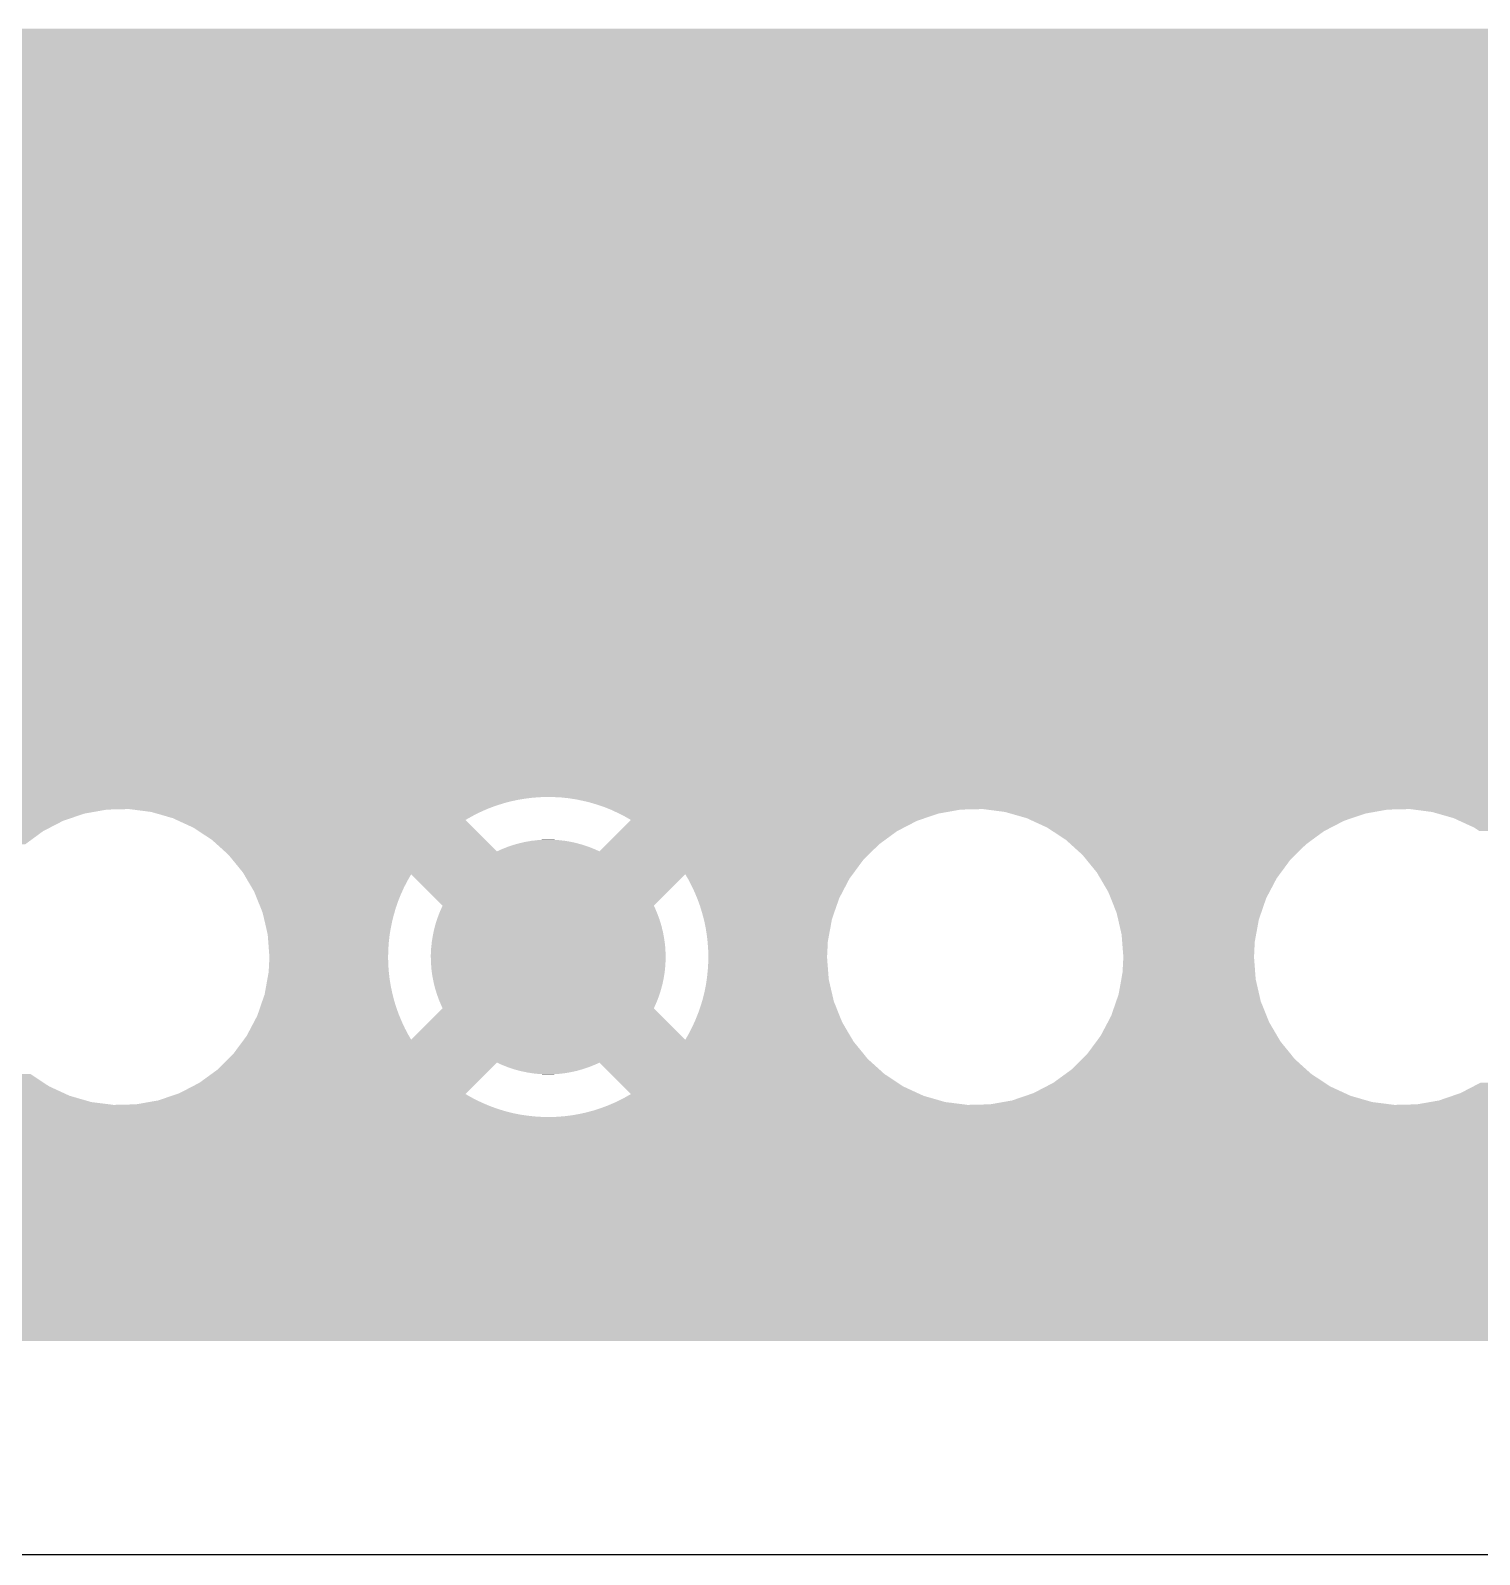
# Model space of a CAD drawing. Extents: x 295 to 953, y 10 to 290.
# Drawn here: x 763.81 to 782.77, y 69 to 88.95 of the extents above; entities that cross this region are included whole.
import ezdxf

# ---------------------------------------------------------------- set-up
doc = ezdxf.new("R2010")
doc.units = 0
doc.header["$LTSCALE"] = 5
doc.header["$MEASUREMENT"] = 0
doc.layers.add('GND1', color=7, linetype='CONTINUOUS')

msp = doc.modelspace()

# ---------------------------------------------------------------- linework, layer by layer
at = {"layer": 'GND1'}
msp.add_line((529.077, 69), (845.877, 69), dxfattribs=at)
for points in [[(748, 88.778), (748.008, 88.843), (795.768, 88.778), (795.796, 88.843)], [(748.008, 88.843), (748.009, 88.854), (795.796, 88.843), (795.802, 88.854)], [(748.009, 88.854), (748.013, 88.912), (795.802, 88.854), (795.831, 88.912)], [(748.013, 88.912), (748.014, 88.931), (795.831, 88.912), (795.842, 88.931)], [(748.014, 88.931), (748.015, 88.977), (795.842, 88.931), (795.869, 88.977)], [(747.945, 88.555), (747.968, 88.628), (795.699, 88.555), (795.716, 88.628)], [(747.968, 88.628), (747.986, 88.701), (795.716, 88.628), (795.739, 88.701)], [(747.986, 88.703), (747.999, 88.773), (795.739, 88.703), (795.766, 88.773)], [(747.986, 88.701), (747.986, 88.703), (795.739, 88.701), (795.739, 88.703)], [(747.999, 88.773), (748, 88.778), (795.766, 88.773), (795.768, 88.778)], [(747.853, 88.344), (747.882, 88.401), (795.671, 88.344), (795.675, 88.401)], [(747.882, 88.401), (747.888, 88.412), (795.675, 88.401), (795.676, 88.412)], [(747.888, 88.412), (747.916, 88.478), (795.676, 88.412), (795.684, 88.478)], [(747.916, 88.478), (747.919, 88.483), (795.684, 88.478), (795.685, 88.483)], [(747.919, 88.483), (747.945, 88.553), (795.685, 88.483), (795.698, 88.553)], [(747.945, 88.553), (747.945, 88.555), (795.698, 88.553), (795.699, 88.555)], [(525.272, 88.171), (525.272, 88.214), (795.674, 88.171), (795.671, 88.214)], [(747.771, 88.214), (747.794, 88.248), (795.671, 88.214), (795.67, 88.248)], [(747.794, 88.248), (747.814, 88.278), (795.67, 88.248), (795.67, 88.278)], [(747.814, 88.278), (747.842, 88.325), (795.67, 88.278), (795.67, 88.325)], [(747.842, 88.325), (747.853, 88.344), (795.67, 88.325), (795.671, 88.344)], [(525.272, 88.139), (525.272, 88.171), (795.677, 88.139), (795.674, 88.171)], [(747.266, 88.095), (747.222, 88.139), (795.682, 88.095), (795.677, 88.139)], [(747.342, 88.019), (747.266, 88.095), (795.695, 88.019), (795.682, 88.095)], [(747.416, 87.945), (747.342, 88.019), (795.712, 87.945), (795.695, 88.019)], [(747.247, 87.779), (747.287, 87.799), (795.768, 87.779), (795.76, 87.799)], [(747.287, 87.799), (747.316, 87.813), (795.76, 87.799), (795.755, 87.813)], [(747.316, 87.813), (747.382, 87.851), (795.755, 87.813), (795.741, 87.851)], [(747.382, 87.851), (747.413, 87.871), (795.741, 87.851), (795.734, 87.871)], [(747.413, 87.871), (747.447, 87.893), (795.734, 87.871), (795.727, 87.893)], [(747.459, 87.902), (747.416, 87.945), (795.725, 87.902), (795.712, 87.945)], [(747.447, 87.893), (747.459, 87.902), (795.727, 87.893), (795.725, 87.902)], [(525.272, 87.592), (525.272, 87.659), (795.862, 87.592), (795.824, 87.659)], [(746.734, 87.659), (746.803, 87.663), (795.824, 87.659), (795.822, 87.663)], [(746.803, 87.663), (746.88, 87.671), (795.822, 87.663), (795.818, 87.671)], [(746.88, 87.671), (746.955, 87.684), (795.818, 87.671), (795.811, 87.684)], [(746.955, 87.684), (747.03, 87.701), (795.811, 87.684), (795.803, 87.701)], [(747.03, 87.701), (747.104, 87.723), (795.803, 87.701), (795.792, 87.723)], [(747.104, 87.723), (747.118, 87.728), (795.792, 87.723), (795.79, 87.728)], [(747.118, 87.728), (747.176, 87.749), (795.79, 87.728), (795.781, 87.749)], [(747.176, 87.749), (747.247, 87.779), (795.781, 87.749), (795.768, 87.779)], [(525.272, 87.528), (525.272, 87.592), (795.904, 87.528), (795.862, 87.592)], [(525.272, 87.515), (525.272, 87.528), (795.913, 87.515), (795.904, 87.528)], [(525.272, 87.441), (525.272, 87.515), (849.683, 87.441), (849.683, 87.515)], [(525.272, 87.203), (525.272, 87.441), (796.225, 87.203), (796.462, 87.441)], [(525.272, 87.161), (525.272, 87.203), (796.289, 87.161), (796.225, 87.203)], [(525.272, 87.122), (525.272, 87.161), (796.355, 87.122), (796.289, 87.161)], [(525.272, 87.087), (525.272, 87.122), (796.423, 87.087), (796.355, 87.122)], [(525.272, 87.056), (525.272, 87.087), (796.494, 87.056), (796.423, 87.087)], [(525.272, 87.029), (525.272, 87.056), (796.566, 87.029), (796.494, 87.056)], [(525.272, 87.007), (525.272, 87.029), (796.639, 87.007), (796.566, 87.029)], [(525.272, 86.989), (525.272, 87.007), (796.714, 86.989), (796.639, 87.007)], [(525.272, 86.975), (525.272, 86.989), (796.789, 86.975), (796.714, 86.989)], [(525.272, 86.966), (525.272, 86.975), (796.865, 86.966), (796.789, 86.975)], [(525.272, 86.961), (525.272, 86.966), (796.942, 86.961), (796.865, 86.966)], [(525.272, 86.96), (525.272, 86.961), (797.019, 86.96), (796.942, 86.961)], [(525.272, 86.088), (525.272, 86.96), (849.683, 86.088), (849.683, 86.96)], [(687.752, 86.081), (687.651, 86.088), (841.129, 86.081), (841.651, 86.088)], [(688.171, 86.051), (687.752, 86.081), (840.826, 86.051), (841.129, 86.081)], [(688.308, 86.029), (688.171, 86.051), (840.61, 86.029), (840.826, 86.051)], [(688.687, 85.969), (688.308, 86.029), (840.288, 85.969), (840.61, 86.029)], [(688.704, 85.965), (688.687, 85.969), (840.266, 85.965), (840.288, 85.969)], [(753.867, 85.964), (753.79, 85.965), (840.263, 85.964), (840.266, 85.965)], [(753.944, 85.959), (753.867, 85.964), (840.237, 85.959), (840.263, 85.964)], [(754.02, 85.95), (753.944, 85.959), (840.187, 85.95), (840.237, 85.959)], [(754.095, 85.936), (754.02, 85.95), (840.113, 85.936), (840.187, 85.95)], [(754.108, 85.933), (754.095, 85.936), (840.097, 85.933), (840.113, 85.936)], [(754.17, 85.918), (754.108, 85.933), (840.042, 85.918), (840.097, 85.933)], [(754.243, 85.896), (754.17, 85.918), (839.962, 85.896), (840.042, 85.918)], [(754.315, 85.869), (754.243, 85.896), (839.865, 85.869), (839.962, 85.896)], [(754.386, 85.838), (754.315, 85.869), (839.754, 85.838), (839.865, 85.869)], [(754.454, 85.803), (754.386, 85.838), (839.629, 85.803), (839.754, 85.838)], [(754.47, 85.794), (754.454, 85.803), (839.594, 85.794), (839.629, 85.803)], [(754.346, 85.484), (754.474, 85.611), (838.836, 85.484), (839.105, 85.611)], [(754.52, 85.764), (754.47, 85.794), (839.516, 85.764), (839.594, 85.794)], [(754.474, 85.611), (754.584, 85.722), (839.105, 85.611), (839.401, 85.722)], [(754.584, 85.722), (754.52, 85.764), (839.401, 85.722), (839.516, 85.764)], [(690.165, 85.465), (690.121, 85.484), (838.795, 85.465), (838.836, 85.484)], [(690.266, 85.41), (690.165, 85.465), (838.679, 85.41), (838.795, 85.465)], [(754.911, 85.388), (754.896, 85.41), (838.633, 85.388), (838.679, 85.41)], [(754.922, 85.372), (754.911, 85.388), (838.605, 85.372), (838.633, 85.388)], [(754.963, 85.306), (754.922, 85.372), (838.493, 85.306), (838.605, 85.372)], [(754.999, 85.239), (754.963, 85.306), (838.377, 85.239), (838.493, 85.306)], [(755.031, 85.169), (754.999, 85.239), (838.258, 85.169), (838.377, 85.239)], [(755.049, 85.125), (755.031, 85.169), (838.182, 85.125), (838.258, 85.169)], [(755.06, 85.098), (755.049, 85.125), (838.143, 85.098), (838.182, 85.125)], [(755.084, 85.025), (755.06, 85.098), (838.04, 85.025), (838.143, 85.098)], [(755.104, 84.951), (755.084, 85.025), (837.934, 84.951), (838.04, 85.025)], [(755.119, 84.876), (755.104, 84.951), (837.828, 84.876), (837.934, 84.951)], [(755.127, 84.825), (755.119, 84.876), (837.756, 84.825), (837.828, 84.876)], [(755.131, 84.8), (755.127, 84.825), (837.726, 84.8), (837.756, 84.825)], [(755.137, 84.723), (755.131, 84.8), (837.635, 84.723), (837.726, 84.8)], [(755.14, 84.646), (755.137, 84.723), (837.543, 84.646), (837.635, 84.723)], [(755.139, 84.6), (755.14, 84.646), (837.489, 84.6), (837.543, 84.646)], [(755.111, 84.372), (755.124, 84.447), (837.239, 84.372), (837.315, 84.447)], [(755.124, 84.447), (755.13, 84.489), (837.315, 84.447), (837.356, 84.489)], [(755.13, 84.489), (755.134, 84.524), (837.356, 84.489), (837.397, 84.524)], [(755.134, 84.524), (755.139, 84.6), (837.397, 84.524), (837.489, 84.6)], [(755.043, 84.152), (755.07, 84.224), (837.019, 84.152), (837.091, 84.224)], [(755.07, 84.224), (755.092, 84.297), (837.091, 84.224), (837.164, 84.297)], [(755.092, 84.297), (755.111, 84.372), (837.164, 84.297), (837.239, 84.372)], [(754.939, 83.947), (754.978, 84.013), (836.841, 83.947), (836.897, 84.013)], [(754.978, 84.013), (755.012, 84.082), (836.897, 84.013), (836.955, 84.082)], [(755.012, 84.082), (755.029, 84.12), (836.955, 84.082), (836.987, 84.12)], [(755.029, 84.12), (755.043, 84.152), (836.987, 84.12), (837.019, 84.152)], [(740.311, 83.879), (740.308, 83.883), (821.331, 83.879), (821.597, 83.883)], [(740.326, 83.862), (740.311, 83.879), (821.151, 83.862), (821.331, 83.879)], [(740.347, 83.828), (740.326, 83.862), (820.811, 83.828), (821.151, 83.862)], [(740.354, 83.816), (740.347, 83.828), (820.751, 83.816), (820.811, 83.828)], [(745.937, 83.809), (745.932, 83.816), (820.71, 83.809), (820.751, 83.816)], [(754.424, 83.732), (754.346, 83.809), (820.298, 83.732), (820.71, 83.809)], [(754.896, 83.883), (754.899, 83.887), (821.597, 83.883), (821.852, 83.887)], [(754.899, 83.887), (754.939, 83.947), (836.79, 83.887), (836.841, 83.947)], [(754.563, 83.592), (754.424, 83.732), (819.796, 83.592), (820.298, 83.732)], [(754.229, 83.392), (754.278, 83.41), (819.27, 83.392), (819.307, 83.41)], [(754.278, 83.41), (754.301, 83.418), (819.307, 83.41), (819.329, 83.418)], [(754.301, 83.418), (754.371, 83.448), (819.329, 83.418), (819.41, 83.448)], [(754.371, 83.448), (754.44, 83.482), (819.41, 83.448), (819.501, 83.482)], [(754.44, 83.482), (754.507, 83.52), (819.501, 83.482), (819.603, 83.52)], [(754.507, 83.52), (754.571, 83.562), (819.603, 83.52), (819.716, 83.562)], [(754.584, 83.571), (754.563, 83.592), (819.74, 83.571), (819.796, 83.592)], [(754.571, 83.562), (754.584, 83.571), (819.716, 83.562), (819.74, 83.571)], [(746.169, 83.324), (746.168, 83.328), (819.125, 83.324), (819.134, 83.328)], [(746.193, 83.237), (746.169, 83.324), (818.942, 83.237), (819.125, 83.324)], [(746.205, 83.187), (746.193, 83.237), (818.835, 83.187), (818.942, 83.237)], [(753.851, 83.328), (753.928, 83.332), (819.134, 83.328), (819.142, 83.332)], [(753.928, 83.332), (754.004, 83.34), (819.142, 83.332), (819.16, 83.34)], [(754.004, 83.34), (754.08, 83.353), (819.16, 83.34), (819.187, 83.353)], [(754.08, 83.353), (754.155, 83.371), (819.187, 83.353), (819.224, 83.371)], [(754.155, 83.371), (754.229, 83.392), (819.224, 83.371), (819.27, 83.392)], [(746.213, 83.149), (746.205, 83.187), (818.771, 83.149), (818.835, 83.187)], [(746.229, 83.06), (746.213, 83.149), (818.619, 83.06), (818.771, 83.149)], [(746.24, 82.971), (746.229, 83.06), (818.465, 82.971), (818.619, 83.06)], [(746.244, 82.924), (746.24, 82.971), (818.384, 82.924), (818.465, 82.971)], [(746.247, 82.881), (746.244, 82.924), (818.324, 82.881), (818.384, 82.924)], [(746.249, 82.791), (746.247, 82.881), (818.196, 82.791), (818.324, 82.881)], [(746.239, 82.603), (746.241, 82.623), (817.934, 82.603), (817.958, 82.623)], [(746.241, 82.623), (746.246, 82.693), (817.958, 82.623), (818.057, 82.693)], [(746.246, 82.693), (746.249, 82.791), (818.057, 82.693), (818.196, 82.791)], [(746.191, 82.338), (746.212, 82.425), (817.618, 82.338), (817.722, 82.425)], [(746.212, 82.425), (746.228, 82.514), (817.722, 82.425), (817.828, 82.514)], [(746.228, 82.514), (746.239, 82.603), (817.828, 82.514), (817.934, 82.603)], [(746.138, 82.166), (746.167, 82.251), (817.436, 82.166), (817.522, 82.251)], [(746.167, 82.251), (746.177, 82.287), (817.522, 82.251), (817.558, 82.287)], [(746.177, 82.287), (746.191, 82.338), (817.558, 82.287), (817.618, 82.338)], [(746.068, 82), (746.105, 82.082), (817.27, 82), (817.352, 82.082)], [(746.105, 82.082), (746.138, 82.166), (817.352, 82.082), (817.436, 82.166)], [(745.932, 81.766), (745.981, 81.842), (817.06, 81.766), (817.124, 81.842)], [(745.981, 81.842), (746.026, 81.919), (817.124, 81.842), (817.189, 81.919)], [(746.026, 81.92), (746.068, 82), (817.19, 81.92), (817.27, 82)], [(746.026, 81.919), (746.026, 81.92), (817.189, 81.919), (817.19, 81.92)], [(740.219, 81.595), (740.29, 81.677), (804.171, 81.595), (804.343, 81.677)], [(740.29, 81.677), (740.312, 81.702), (804.343, 81.677), (804.453, 81.702)], [(740.312, 81.702), (740.326, 81.725), (804.453, 81.702), (804.549, 81.725)], [(740.326, 81.725), (740.329, 81.728), (804.549, 81.725), (804.759, 81.728)], [(740.329, 81.728), (740.352, 81.766), (817.028, 81.728), (817.06, 81.766)], [(745.163, 81.587), (745.155, 81.595), (804.153, 81.587), (804.171, 81.595)], [(745.291, 81.458), (745.163, 81.587), (803.985, 81.458), (804.153, 81.587)], [(745.452, 81.298), (745.291, 81.458), (803.848, 81.298), (803.985, 81.458)], [(745.291, 81.19), (745.369, 81.235), (803.79, 81.19), (803.814, 81.235)], [(745.369, 81.235), (745.445, 81.283), (803.814, 81.235), (803.84, 81.283)], [(745.445, 81.283), (745.458, 81.292), (803.84, 81.283), (803.845, 81.292)], [(745.458, 81.292), (745.452, 81.298), (803.845, 81.292), (803.848, 81.298)], [(744.783, 81.009), (744.871, 81.029), (803.718, 81.009), (803.724, 81.029)], [(744.871, 81.029), (744.958, 81.053), (803.724, 81.029), (803.731, 81.053)], [(744.958, 81.053), (745.044, 81.081), (803.731, 81.053), (803.739, 81.081)], [(745.044, 81.081), (745.125, 81.112), (803.739, 81.081), (803.748, 81.112)], [(745.125, 81.112), (745.128, 81.113), (803.748, 81.112), (803.749, 81.113)], [(745.128, 81.113), (745.21, 81.15), (803.749, 81.113), (803.768, 81.15)], [(745.21, 81.15), (745.291, 81.19), (803.768, 81.15), (803.79, 81.19)], [(693.495, 80.91), (693.488, 80.964), (803.69, 80.91), (803.705, 80.964)], [(693.518, 80.735), (693.495, 80.91), (803.674, 80.735), (803.69, 80.91)], [(738.833, 80.964), (738.988, 80.975), (803.705, 80.964), (803.708, 80.975)], [(744.425, 80.975), (744.515, 80.977), (803.708, 80.975), (803.709, 80.977)], [(744.515, 80.977), (744.605, 80.983), (803.709, 80.977), (803.711, 80.983)], [(744.605, 80.983), (744.694, 80.994), (803.711, 80.983), (803.714, 80.994)], [(744.694, 80.994), (744.783, 81.009), (803.714, 80.994), (803.718, 81.009)], [(693.545, 80.525), (693.518, 80.735), (803.696, 80.525), (803.674, 80.735)], [(693.546, 80.519), (693.545, 80.525), (803.699, 80.519), (803.696, 80.525)], [(693.554, 80.325), (693.546, 80.519), (803.762, 80.325), (803.699, 80.519)], [(693.562, 80.143), (693.554, 80.325), (803.869, 80.143), (803.762, 80.325)], [(693.568, 79.997), (693.562, 80.143), (804.002, 79.997), (803.869, 80.143)], [(693.562, 79.782), (693.564, 79.865), (804.377, 79.782), (804.183, 79.865)], [(693.564, 79.865), (693.568, 79.987), (804.183, 79.865), (804.011, 79.987)], [(693.568, 79.987), (693.568, 79.997), (804.011, 79.987), (804.002, 79.997)], [(693.511, 79.18), (693.558, 79.644), (815.742, 79.18), (815.871, 79.644)], [(693.558, 79.644), (693.559, 79.683), (815.871, 79.644), (815.882, 79.683)], [(693.559, 79.683), (693.561, 79.741), (815.882, 79.683), (815.904, 79.741)], [(693.561, 79.741), (693.562, 79.782), (804.584, 79.741), (804.377, 79.782)], [(693.488, 79.03), (693.505, 79.125), (815.713, 79.03), (815.731, 79.125)], [(693.505, 79.125), (693.511, 79.18), (815.731, 79.125), (815.742, 79.18)], [(738.988, 79.019), (738.856, 79.03), (815.711, 79.019), (815.713, 79.03)], [(744.531, 79.017), (744.441, 79.019), (815.711, 79.017), (815.711, 79.019)], [(744.621, 79.01), (744.531, 79.017), (815.709, 79.01), (815.711, 79.017)], [(744.71, 78.998), (744.621, 79.01), (815.707, 78.998), (815.709, 79.01)], [(744.799, 78.982), (744.71, 78.998), (815.704, 78.982), (815.707, 78.998)], [(744.886, 78.962), (744.799, 78.982), (815.7, 78.962), (815.704, 78.982)], [(744.973, 78.937), (744.886, 78.962), (815.696, 78.937), (815.7, 78.962)], [(745.028, 78.919), (744.973, 78.937), (815.692, 78.919), (815.696, 78.937)], [(745.038, 78.915), (745.028, 78.919), (770.465, 78.915), (770.561, 78.919)], [(745.058, 78.908), (745.038, 78.915), (770.376, 78.908), (770.465, 78.915)], [(745.06, 78.907), (745.058, 78.908), (770.368, 78.907), (770.376, 78.908)], [(745.091, 78.895), (745.06, 78.907), (770.272, 78.895), (770.368, 78.907)], [(745.133, 78.879), (745.091, 78.895), (770.177, 78.879), (770.272, 78.895)], [(745.142, 78.875), (745.133, 78.879), (770.161, 78.875), (770.177, 78.879)], [(745.181, 78.858), (745.142, 78.875), (770.082, 78.858), (770.161, 78.875)], [(745.224, 78.838), (745.181, 78.858), (770.009, 78.838), (770.082, 78.858)], [(745.235, 78.832), (745.224, 78.838), (769.989, 78.832), (770.009, 78.838)], [(745.293, 78.803), (745.235, 78.832), (769.897, 78.803), (769.989, 78.832)], [(770.658, 78.917), (770.561, 78.919), (815.692, 78.917), (815.692, 78.919)], [(770.755, 78.912), (770.658, 78.917), (815.691, 78.912), (815.692, 78.917)], [(770.851, 78.902), (770.755, 78.912), (815.689, 78.902), (815.691, 78.912)], [(770.947, 78.887), (770.851, 78.902), (815.686, 78.887), (815.689, 78.902)], [(771.041, 78.868), (770.947, 78.887), (815.683, 78.868), (815.686, 78.887)], [(771.135, 78.845), (771.041, 78.868), (815.678, 78.845), (815.683, 78.868)], [(771.228, 78.817), (771.135, 78.845), (815.673, 78.817), (815.678, 78.845)], [(745.304, 78.797), (745.293, 78.803), (769.881, 78.797), (769.897, 78.803)], [(745.353, 78.769), (745.304, 78.797), (769.806, 78.769), (769.881, 78.797)], [(745.368, 78.76), (745.353, 78.769), (769.785, 78.76), (769.806, 78.769)], [(745.362, 78.606), (745.457, 78.701), (764.235, 78.606), (764.514, 78.701)], [(745.38, 78.753), (745.368, 78.76), (764.804, 78.753), (765.098, 78.76)], [(745.382, 78.751), (745.38, 78.753), (764.797, 78.751), (764.804, 78.753)], [(745.458, 78.702), (745.382, 78.751), (764.52, 78.702), (764.797, 78.751)], [(745.457, 78.701), (745.458, 78.702), (764.514, 78.701), (764.52, 78.702)], [(765.323, 78.731), (765.098, 78.76), (769.717, 78.731), (769.785, 78.76)], [(765.389, 78.722), (765.323, 78.731), (769.699, 78.722), (769.717, 78.731)], [(765.506, 78.689), (765.389, 78.722), (769.63, 78.689), (769.699, 78.722)], [(765.666, 78.642), (765.506, 78.689), (769.545, 78.642), (769.63, 78.689)], [(765.672, 78.641), (765.666, 78.642), (769.542, 78.641), (769.545, 78.642)], [(765.723, 78.617), (765.672, 78.641), (769.502, 78.617), (769.542, 78.641)], [(771.32, 78.786), (771.228, 78.817), (815.667, 78.786), (815.673, 78.817)], [(771.384, 78.76), (771.32, 78.786), (815.662, 78.76), (815.667, 78.786)], [(771.402, 78.753), (771.384, 78.76), (775.98, 78.753), (776.274, 78.76)], [(771.409, 78.75), (771.402, 78.753), (775.963, 78.75), (775.98, 78.753)], [(771.497, 78.709), (771.409, 78.75), (775.737, 78.709), (775.963, 78.75)], [(771.514, 78.701), (771.497, 78.709), (775.69, 78.701), (775.737, 78.709)], [(771.584, 78.665), (771.514, 78.701), (775.584, 78.665), (775.69, 78.701)], [(771.668, 78.617), (771.584, 78.665), (775.443, 78.617), (775.584, 78.665)], [(776.328, 78.753), (776.274, 78.76), (781.568, 78.753), (781.862, 78.76)], [(776.565, 78.722), (776.328, 78.753), (781.396, 78.722), (781.568, 78.753)], [(776.638, 78.701), (776.565, 78.722), (781.278, 78.701), (781.396, 78.722)], [(776.848, 78.641), (776.638, 78.701), (781.1, 78.641), (781.278, 78.701)], [(776.923, 78.606), (776.848, 78.641), (780.999, 78.606), (781.1, 78.641)], [(781.916, 78.753), (781.862, 78.76), (787.156, 78.753), (787.45, 78.76)], [(782.153, 78.722), (781.916, 78.753), (786.984, 78.722), (787.156, 78.753)], [(782.226, 78.701), (782.153, 78.722), (786.866, 78.701), (786.984, 78.722)], [(782.436, 78.641), (782.226, 78.701), (786.688, 78.641), (786.866, 78.701)], [(782.511, 78.606), (782.436, 78.641), (786.587, 78.606), (786.688, 78.641)], [(745.155, 78.399), (745.226, 78.471), (763.876, 78.399), (763.974, 78.471)], [(745.226, 78.471), (745.362, 78.606), (763.974, 78.471), (764.235, 78.606)], [(765.939, 78.518), (765.723, 78.617), (769.602, 78.518), (769.502, 78.617)], [(766.185, 78.356), (765.939, 78.518), (769.764, 78.356), (769.602, 78.518)], [(771.347, 78.297), (771.521, 78.471), (774.913, 78.297), (775.15, 78.471)], [(771.521, 78.471), (771.657, 78.606), (775.15, 78.471), (775.411, 78.606)], [(771.657, 78.606), (771.668, 78.617), (775.411, 78.606), (775.443, 78.617)], [(777.115, 78.518), (776.923, 78.606), (780.829, 78.518), (780.999, 78.606)], [(777.186, 78.471), (777.115, 78.518), (780.738, 78.471), (780.829, 78.518)], [(777.361, 78.356), (777.186, 78.471), (780.581, 78.356), (780.738, 78.471)], [(782.703, 78.518), (782.511, 78.606), (786.417, 78.518), (786.587, 78.606)], [(782.774, 78.471), (782.703, 78.518), (786.326, 78.471), (786.417, 78.518)], [(740.306, 78.297), (740.219, 78.399), (763.737, 78.297), (763.876, 78.399)], [(766.351, 78.206), (766.185, 78.356), (769.914, 78.206), (769.764, 78.356)], [(769.914, 78.206), (769.971, 78.232), (771.256, 78.206), (771.198, 78.232)], [(769.971, 78.232), (769.99, 78.24), (771.198, 78.232), (771.18, 78.24)], [(769.99, 78.24), (770.048, 78.263), (771.18, 78.24), (771.121, 78.263)], [(770.048, 78.263), (770.068, 78.27), (771.121, 78.263), (771.103, 78.27)], [(770.068, 78.27), (770.126, 78.29), (771.103, 78.27), (771.042, 78.29)], [(770.126, 78.29), (770.147, 78.296), (771.042, 78.29), (771.024, 78.296)], [(770.147, 78.296), (770.206, 78.312), (771.024, 78.296), (770.962, 78.312)], [(770.206, 78.312), (770.227, 78.317), (770.962, 78.312), (770.944, 78.317)], [(770.227, 78.317), (770.287, 78.331), (770.944, 78.317), (770.881, 78.331)], [(770.287, 78.331), (770.309, 78.334), (770.881, 78.331), (770.863, 78.334)], [(770.309, 78.334), (770.368, 78.345), (770.863, 78.334), (770.799, 78.345)], [(770.368, 78.345), (770.392, 78.347), (770.799, 78.345), (770.781, 78.347)], [(770.392, 78.347), (770.451, 78.354), (770.781, 78.347), (770.715, 78.354)], [(770.451, 78.354), (770.477, 78.356), (770.715, 78.354), (770.699, 78.356)], [(770.477, 78.356), (770.533, 78.359), (770.699, 78.356), (770.628, 78.359)], [(770.533, 78.359), (770.616, 78.36), (770.628, 78.359), (770.616, 78.36)], [(771.256, 78.206), (771.347, 78.297), (774.821, 78.206), (774.913, 78.297)], [(777.426, 78.297), (777.361, 78.356), (780.501, 78.297), (780.581, 78.356)], [(777.579, 78.158), (777.426, 78.297), (780.361, 78.158), (780.501, 78.297)], [(766.403, 78.158), (766.351, 78.206), (774.773, 78.158), (774.821, 78.206)], [(766.459, 78.089), (766.403, 78.158), (774.704, 78.089), (774.773, 78.158)], [(766.589, 77.93), (766.459, 78.089), (774.587, 77.93), (774.704, 78.089)], [(777.635, 78.089), (777.579, 78.158), (780.292, 78.089), (780.361, 78.158)], [(777.765, 77.93), (777.635, 78.089), (780.175, 77.93), (780.292, 78.089)], [(766.603, 77.906), (766.589, 77.93), (774.569, 77.906), (774.587, 77.93)], [(766.652, 77.822), (766.603, 77.906), (768.743, 77.822), (768.791, 77.906)], [(766.703, 77.736), (766.652, 77.822), (768.698, 77.736), (768.743, 77.822)], [(769.202, 77.494), (768.791, 77.906), (771.967, 77.494), (772.379, 77.906)], [(772.41, 77.853), (772.379, 77.906), (774.53, 77.853), (774.569, 77.906)], [(772.416, 77.843), (772.41, 77.853), (774.524, 77.843), (774.53, 77.853)], [(772.461, 77.757), (772.416, 77.843), (774.479, 77.757), (774.524, 77.843)], [(777.81, 77.853), (777.765, 77.93), (780.118, 77.853), (780.175, 77.93)], [(777.914, 77.676), (777.81, 77.853), (780.025, 77.676), (780.118, 77.853)], [(766.738, 77.676), (766.703, 77.736), (768.671, 77.676), (768.698, 77.736)], [(766.749, 77.648), (766.738, 77.676), (768.658, 77.648), (768.671, 77.676)], [(766.785, 77.558), (766.749, 77.648), (768.622, 77.558), (768.658, 77.648)], [(772.502, 77.669), (772.461, 77.757), (774.433, 77.669), (774.479, 77.757)], [(772.534, 77.592), (772.502, 77.669), (774.393, 77.592), (774.433, 77.669)], [(777.948, 77.592), (777.914, 77.676), (779.981, 77.592), (780.025, 77.676)], [(766.822, 77.467), (766.785, 77.558), (768.59, 77.467), (768.622, 77.558)], [(766.847, 77.403), (766.822, 77.467), (768.572, 77.403), (768.59, 77.467)], [(769.168, 77.419), (769.189, 77.466), (772.001, 77.419), (771.981, 77.466)], [(769.189, 77.466), (769.202, 77.494), (771.981, 77.466), (771.967, 77.494)], [(772.539, 77.58), (772.534, 77.592), (774.389, 77.58), (774.393, 77.592)], [(772.572, 77.489), (772.539, 77.58), (774.357, 77.489), (774.389, 77.58)], [(772.6, 77.397), (772.572, 77.489), (774.325, 77.397), (774.357, 77.489)], [(778.023, 77.403), (777.948, 77.592), (779.916, 77.403), (779.981, 77.592)], [(766.854, 77.374), (766.847, 77.403), (768.563, 77.374), (768.572, 77.403)], [(766.876, 77.28), (766.854, 77.374), (768.54, 77.28), (768.563, 77.374)], [(766.898, 77.185), (766.876, 77.28), (768.521, 77.185), (768.54, 77.28)], [(769.091, 77.183), (769.104, 77.233), (772.078, 77.183), (772.066, 77.233)], [(769.104, 77.233), (769.112, 77.263), (772.066, 77.233), (772.057, 77.263)], [(769.112, 77.263), (769.128, 77.312), (772.057, 77.263), (772.042, 77.312)], [(769.128, 77.312), (769.138, 77.342), (772.042, 77.312), (772.031, 77.342)], [(769.138, 77.342), (769.157, 77.39), (772.031, 77.342), (772.013, 77.39)], [(769.157, 77.39), (769.168, 77.419), (772.013, 77.39), (772.001, 77.419)], [(772.622, 77.314), (772.6, 77.397), (774.297, 77.314), (774.325, 77.397)], [(772.625, 77.303), (772.622, 77.314), (774.295, 77.303), (774.297, 77.314)], [(772.645, 77.208), (772.625, 77.303), (774.278, 77.208), (774.295, 77.303)], [(778.044, 77.314), (778.023, 77.403), (779.885, 77.314), (779.916, 77.403)], [(778.089, 77.117), (778.044, 77.314), (779.849, 77.117), (779.885, 77.314)], [(766.913, 77.117), (766.898, 77.185), (768.51, 77.117), (768.521, 77.185)], [(766.916, 77.089), (766.913, 77.117), (768.506, 77.089), (768.51, 77.117)], [(766.923, 76.993), (766.916, 77.089), (768.496, 76.993), (768.506, 77.089)], [(769.061, 77.02), (769.069, 77.071), (772.108, 77.02), (772.101, 77.071)], [(769.069, 77.071), (769.074, 77.102), (772.101, 77.071), (772.095, 77.102)], [(769.074, 77.102), (769.084, 77.152), (772.095, 77.102), (772.086, 77.152)], [(769.084, 77.152), (769.091, 77.183), (772.086, 77.152), (772.078, 77.183)], [(772.66, 77.113), (772.645, 77.208), (774.26, 77.113), (774.278, 77.208)], [(772.67, 77.025), (772.66, 77.113), (774.244, 77.025), (774.26, 77.113)], [(772.671, 77.016), (772.67, 77.025), (774.244, 77.016), (774.244, 77.025)], [(778.096, 77.025), (778.089, 77.117), (779.832, 77.025), (779.849, 77.117)], [(778.112, 76.823), (778.096, 77.025), (779.822, 76.823), (779.832, 77.025)], [(766.93, 76.896), (766.923, 76.993), (768.491, 76.896), (768.496, 76.993)], [(766.936, 76.823), (766.93, 76.896), (768.489, 76.823), (768.491, 76.896)], [(766.931, 76.726), (766.936, 76.823), (768.491, 76.726), (768.489, 76.823)], [(769.048, 76.855), (769.051, 76.906), (772.121, 76.855), (772.119, 76.906)], [(769.048, 76.823), (769.048, 76.855), (772.121, 76.823), (772.121, 76.855)], [(769.049, 76.792), (769.048, 76.823), (772.121, 76.792), (772.121, 76.823)], [(769.051, 76.906), (769.052, 76.937), (772.119, 76.906), (772.117, 76.937)], [(769.052, 76.937), (769.058, 76.989), (772.117, 76.937), (772.113, 76.989)], [(769.058, 76.989), (769.061, 77.02), (772.113, 76.989), (772.108, 77.02)], [(772.678, 76.92), (772.671, 77.016), (774.239, 76.92), (774.244, 77.016)], [(772.68, 76.823), (772.678, 76.92), (774.234, 76.823), (774.239, 76.92)], [(772.679, 76.75), (772.68, 76.823), (774.239, 76.75), (774.234, 76.823)], [(778.101, 76.622), (778.112, 76.823), (779.837, 76.622), (779.822, 76.823)], [(766.925, 76.622), (766.926, 76.63), (768.499, 76.622), (768.498, 76.63)], [(766.926, 76.63), (766.931, 76.726), (768.498, 76.63), (768.491, 76.726)], [(769.05, 76.74), (769.049, 76.792), (772.119, 76.74), (772.121, 76.792)], [(769.053, 76.709), (769.05, 76.74), (772.117, 76.709), (772.119, 76.74)], [(769.057, 76.658), (769.053, 76.709), (772.112, 76.658), (772.117, 76.709)], [(769.061, 76.627), (769.057, 76.658), (772.109, 76.627), (772.112, 76.658)], [(769.068, 76.576), (769.061, 76.627), (772.101, 76.576), (772.109, 76.627)], [(772.663, 76.557), (772.673, 76.653), (774.254, 76.557), (774.247, 76.653)], [(772.673, 76.653), (772.679, 76.75), (774.247, 76.653), (774.239, 76.75)], [(766.875, 76.344), (766.892, 76.438), (768.545, 76.344), (768.525, 76.438)], [(766.892, 76.438), (766.909, 76.534), (768.525, 76.438), (768.509, 76.534)], [(766.909, 76.534), (766.925, 76.622), (768.509, 76.534), (768.499, 76.622)], [(769.074, 76.545), (769.068, 76.576), (772.096, 76.545), (772.101, 76.576)], [(769.084, 76.494), (769.074, 76.545), (772.085, 76.494), (772.096, 76.545)], [(769.091, 76.464), (769.084, 76.494), (772.079, 76.464), (772.085, 76.494)], [(769.104, 76.414), (769.091, 76.464), (772.065, 76.414), (772.079, 76.464)], [(772.63, 76.366), (772.649, 76.461), (774.294, 76.366), (774.272, 76.461)], [(772.649, 76.461), (772.659, 76.53), (774.272, 76.461), (774.256, 76.53)], [(772.659, 76.53), (772.663, 76.557), (774.256, 76.53), (774.254, 76.557)], [(778.049, 76.332), (778.085, 76.53), (779.89, 76.332), (779.844, 76.53)], [(778.085, 76.53), (778.101, 76.622), (779.844, 76.53), (779.837, 76.622)], [(766.812, 76.157), (766.844, 76.25), (768.598, 76.157), (768.569, 76.25)], [(766.844, 76.25), (766.873, 76.332), (768.569, 76.25), (768.548, 76.332)], [(766.873, 76.332), (766.875, 76.344), (768.548, 76.332), (768.545, 76.344)], [(769.113, 76.384), (769.104, 76.414), (772.057, 76.384), (772.065, 76.414)], [(769.128, 76.335), (769.113, 76.384), (772.041, 76.335), (772.057, 76.384)], [(769.139, 76.305), (769.128, 76.335), (772.031, 76.305), (772.041, 76.335)], [(769.156, 76.257), (769.139, 76.305), (772.013, 76.257), (772.031, 76.305)], [(769.169, 76.228), (769.156, 76.257), (772.001, 76.228), (772.013, 76.257)], [(769.189, 76.18), (769.169, 76.228), (771.98, 76.18), (772.001, 76.228)], [(772.579, 76.18), (772.598, 76.243), (774.348, 76.18), (774.322, 76.243)], [(772.598, 76.243), (772.607, 76.273), (774.322, 76.243), (774.316, 76.273)], [(772.607, 76.273), (772.63, 76.366), (774.316, 76.273), (774.294, 76.366)], [(777.953, 76.054), (778.018, 76.243), (779.986, 76.054), (779.91, 76.243)], [(778.018, 76.243), (778.049, 76.332), (779.91, 76.243), (779.89, 76.332)], [(766.736, 75.977), (766.777, 76.054), (768.668, 75.977), (768.636, 76.054)], [(766.777, 76.054), (766.781, 76.066), (768.636, 76.054), (768.631, 76.066)], [(766.781, 76.066), (766.812, 76.157), (768.631, 76.066), (768.598, 76.157)], [(768.791, 75.74), (769.202, 76.152), (772.379, 75.74), (771.967, 76.152)], [(769.202, 76.152), (769.189, 76.18), (771.967, 76.152), (771.98, 76.18)], [(772.511, 75.999), (772.547, 76.088), (774.42, 75.999), (774.384, 76.088)], [(772.547, 76.088), (772.579, 76.18), (774.384, 76.088), (774.348, 76.18)], [(777.909, 75.97), (777.953, 76.054), (780.02, 75.97), (779.986, 76.054)], [(766.645, 75.804), (766.69, 75.889), (768.754, 75.804), (768.709, 75.889)], [(766.69, 75.889), (766.736, 75.977), (768.709, 75.889), (768.668, 75.977)], [(772.427, 75.824), (772.471, 75.91), (774.517, 75.824), (774.467, 75.91)], [(772.471, 75.91), (772.498, 75.97), (774.467, 75.91), (774.432, 75.97)], [(772.498, 75.97), (772.511, 75.999), (774.432, 75.97), (774.42, 75.999)], [(777.816, 75.794), (777.909, 75.97), (780.123, 75.794), (780.02, 75.97)], [(766.465, 75.557), (766.583, 75.716), (774.711, 75.557), (774.581, 75.716)], [(766.583, 75.716), (766.601, 75.74), (774.581, 75.716), (774.567, 75.74)], [(766.601, 75.74), (766.64, 75.794), (768.791, 75.74), (768.76, 75.794)], [(766.64, 75.794), (766.645, 75.804), (768.76, 75.794), (768.754, 75.804)], [(772.379, 75.74), (772.427, 75.824), (774.567, 75.74), (774.517, 75.824)], [(777.641, 75.557), (777.759, 75.716), (780.299, 75.557), (780.169, 75.716)], [(777.759, 75.716), (777.816, 75.794), (780.169, 75.716), (780.123, 75.794)], [(766.257, 75.349), (766.349, 75.441), (769.822, 75.349), (769.914, 75.441)], [(766.349, 75.441), (766.396, 75.488), (774.819, 75.441), (774.766, 75.488)], [(766.396, 75.488), (766.465, 75.557), (774.766, 75.488), (774.711, 75.557)], [(769.972, 75.414), (769.914, 75.441), (771.199, 75.414), (771.256, 75.441)], [(771.406, 75.291), (771.256, 75.441), (774.985, 75.291), (774.819, 75.441)], [(777.433, 75.349), (777.572, 75.488), (780.508, 75.349), (780.354, 75.488)], [(777.572, 75.488), (777.641, 75.557), (780.354, 75.488), (780.299, 75.557)], [(691.193, 75.169), (691.337, 75.291), (763.992, 75.169), (763.809, 75.291)], [(766.019, 75.176), (766.257, 75.349), (769.648, 75.176), (769.822, 75.349)], [(769.989, 75.407), (769.972, 75.414), (771.179, 75.407), (771.199, 75.414)], [(770.049, 75.383), (769.989, 75.407), (771.122, 75.383), (771.179, 75.407)], [(770.066, 75.377), (770.049, 75.383), (771.102, 75.377), (771.122, 75.383)], [(770.127, 75.357), (770.066, 75.377), (771.044, 75.357), (771.102, 75.377)], [(770.145, 75.351), (770.127, 75.357), (771.023, 75.351), (771.044, 75.357)], [(770.207, 75.334), (770.145, 75.351), (770.964, 75.334), (771.023, 75.351)], [(770.225, 75.329), (770.207, 75.334), (770.943, 75.329), (770.964, 75.334)], [(770.289, 75.316), (770.225, 75.329), (770.883, 75.316), (770.943, 75.329)], [(770.306, 75.312), (770.289, 75.316), (770.861, 75.312), (770.883, 75.316)], [(770.371, 75.302), (770.306, 75.312), (770.801, 75.302), (770.861, 75.312)], [(770.388, 75.299), (770.371, 75.302), (770.778, 75.299), (770.801, 75.302)], [(770.455, 75.292), (770.388, 75.299), (770.719, 75.292), (770.778, 75.299)], [(770.471, 75.291), (770.455, 75.292), (770.692, 75.291), (770.719, 75.292)], [(770.542, 75.287), (770.471, 75.291), (770.636, 75.287), (770.692, 75.291)], [(770.553, 75.287), (770.542, 75.287), (770.553, 75.287), (770.636, 75.287)], [(771.568, 75.129), (771.406, 75.291), (775.23, 75.129), (774.985, 75.291)], [(777.195, 75.176), (777.353, 75.291), (780.747, 75.176), (780.573, 75.291)], [(777.353, 75.291), (777.433, 75.349), (780.573, 75.291), (780.508, 75.349)], [(690.96, 75.006), (691.135, 75.129), (764.321, 75.006), (764.054, 75.129)], [(691.135, 75.129), (691.193, 75.169), (764.054, 75.129), (763.992, 75.169)], [(765.585, 74.981), (765.726, 75.029), (769.586, 74.981), (769.502, 75.029)], [(765.726, 75.029), (765.758, 75.04), (769.502, 75.029), (769.513, 75.04)], [(765.758, 75.04), (766.019, 75.176), (769.513, 75.04), (769.648, 75.176)], [(771.668, 75.029), (771.568, 75.129), (775.446, 75.029), (775.23, 75.129)], [(771.627, 75.006), (771.668, 75.029), (775.497, 75.006), (775.446, 75.029)], [(776.833, 75.006), (776.934, 75.04), (781.085, 75.006), (781.011, 75.04)], [(776.934, 75.04), (777.105, 75.129), (781.011, 75.04), (780.818, 75.129)], [(777.105, 75.129), (777.195, 75.176), (780.818, 75.129), (780.747, 75.176)], [(782.421, 75.006), (782.522, 75.04), (786.673, 75.006), (786.599, 75.04)], [(782.522, 75.04), (782.693, 75.129), (786.599, 75.04), (786.406, 75.129)], [(782.693, 75.129), (782.783, 75.176), (786.406, 75.129), (786.335, 75.176)], [(690.65, 74.801), (690.697, 74.829), (770.034, 74.801), (769.941, 74.829)], [(690.697, 74.829), (690.752, 74.861), (769.941, 74.829), (769.85, 74.861)], [(690.752, 74.861), (690.766, 74.869), (769.85, 74.861), (769.829, 74.869)], [(690.766, 74.869), (690.791, 74.887), (769.829, 74.869), (769.785, 74.887)], [(690.791, 74.887), (690.845, 74.924), (764.896, 74.887), (764.604, 74.924)], [(690.845, 74.924), (690.96, 75.006), (764.604, 74.924), (764.321, 75.006)], [(764.896, 74.887), (765.19, 74.894), (769.785, 74.887), (769.768, 74.894)], [(765.19, 74.894), (765.207, 74.897), (769.768, 74.894), (769.76, 74.897)], [(765.207, 74.897), (765.433, 74.937), (769.76, 74.897), (769.672, 74.937)], [(765.433, 74.937), (765.48, 74.945), (769.672, 74.937), (769.656, 74.945)], [(765.48, 74.945), (765.585, 74.981), (769.656, 74.945), (769.586, 74.981)], [(771.181, 74.814), (771.273, 74.844), (816.362, 74.814), (816.347, 74.844)], [(771.273, 74.844), (771.363, 74.878), (816.347, 74.844), (816.33, 74.878)], [(771.363, 74.878), (771.385, 74.887), (816.33, 74.878), (816.325, 74.887)], [(771.385, 74.887), (771.452, 74.916), (776.072, 74.887), (775.846, 74.916)], [(771.452, 74.916), (771.47, 74.924), (775.846, 74.916), (775.78, 74.924)], [(771.47, 74.924), (771.54, 74.958), (775.78, 74.924), (775.663, 74.958)], [(771.54, 74.958), (771.625, 75.004), (775.663, 74.958), (775.503, 75.004)], [(771.625, 75.004), (771.627, 75.006), (775.503, 75.004), (775.497, 75.006)], [(776.072, 74.887), (776.366, 74.894), (781.66, 74.887), (781.605, 74.894)], [(776.366, 74.894), (776.538, 74.924), (781.605, 74.894), (781.368, 74.924)], [(776.538, 74.924), (776.656, 74.945), (781.368, 74.924), (781.295, 74.945)], [(776.656, 74.945), (776.833, 75.006), (781.295, 74.945), (781.085, 75.006)], [(781.66, 74.887), (781.954, 74.894), (787.248, 74.887), (787.193, 74.894)], [(781.954, 74.894), (782.126, 74.924), (787.193, 74.894), (786.956, 74.924)], [(782.126, 74.924), (782.244, 74.945), (786.956, 74.924), (786.883, 74.945)], [(782.244, 74.945), (782.421, 75.006), (786.883, 74.945), (786.673, 75.006)], [(690.315, 74.606), (690.524, 74.728), (816.49, 74.606), (816.414, 74.728)], [(690.524, 74.728), (690.526, 74.729), (770.608, 74.728), (770.512, 74.729)], [(690.526, 74.729), (690.536, 74.735), (770.512, 74.729), (770.415, 74.735)], [(690.536, 74.735), (690.553, 74.745), (770.415, 74.735), (770.319, 74.745)], [(690.553, 74.745), (690.578, 74.759), (770.319, 74.745), (770.223, 74.759)], [(690.578, 74.759), (690.61, 74.778), (770.223, 74.759), (770.128, 74.778)], [(690.61, 74.778), (690.65, 74.801), (770.128, 74.778), (770.034, 74.801)], [(770.608, 74.728), (770.705, 74.731), (816.414, 74.728), (816.412, 74.731)], [(770.705, 74.731), (770.801, 74.739), (816.412, 74.731), (816.407, 74.739)], [(770.801, 74.739), (770.897, 74.751), (816.407, 74.739), (816.4, 74.751)], [(770.897, 74.751), (770.993, 74.768), (816.4, 74.751), (816.389, 74.768)], [(770.993, 74.768), (771.087, 74.789), (816.389, 74.768), (816.376, 74.789)], [(771.087, 74.789), (771.127, 74.8), (816.376, 74.789), (816.369, 74.8)], [(771.127, 74.8), (771.181, 74.814), (816.369, 74.8), (816.362, 74.814)], [(689.844, 74.383), (690.315, 74.606), (816.629, 74.383), (816.49, 74.606)], [(689.355, 74.201), (689.773, 74.357), (816.762, 74.201), (816.645, 74.357)], [(689.773, 74.357), (689.844, 74.383), (816.645, 74.357), (816.629, 74.383)], [(688.339, 73.965), (688.852, 74.061), (816.938, 73.965), (816.866, 74.061)], [(688.852, 74.061), (689.355, 74.201), (816.866, 74.061), (816.762, 74.201)], [(564.492, 73.821), (564.559, 73.906), (817.063, 73.821), (816.987, 73.906)], [(687.298, 73.906), (687.82, 73.913), (816.987, 73.906), (816.981, 73.913)], [(687.82, 73.913), (688.077, 73.939), (816.981, 73.913), (816.958, 73.939)], [(688.077, 73.939), (688.339, 73.965), (816.958, 73.939), (816.938, 73.965)], [(564.237, 73.549), (564.492, 73.821), (817.305, 73.549), (817.063, 73.821)], [(563.857, 73.191), (564.135, 73.44), (817.684, 73.191), (817.42, 73.44)], [(564.135, 73.44), (564.237, 73.549), (817.42, 73.44), (817.305, 73.549)], [(563.448, 72.866), (563.746, 73.092), (818.093, 72.866), (817.809, 73.092)], [(563.746, 73.092), (563.857, 73.191), (817.809, 73.092), (817.684, 73.191)], [(563.33, 72.778), (563.448, 72.866), (818.227, 72.778), (818.093, 72.866)], [(563.012, 72.578), (563.33, 72.778), (818.528, 72.578), (818.227, 72.778)], [(562.553, 72.328), (562.888, 72.5), (818.986, 72.328), (818.67, 72.5)], [(562.888, 72.5), (563.012, 72.578), (818.67, 72.5), (818.528, 72.578)], [(562.073, 72.118), (562.424, 72.262), (819.463, 72.118), (819.136, 72.262)], [(562.424, 72.262), (562.553, 72.328), (819.136, 72.262), (818.986, 72.328)], [(561.576, 71.949), (561.941, 72.064), (819.957, 71.949), (819.622, 72.064)], [(561.941, 72.064), (562.073, 72.118), (819.622, 72.064), (819.463, 72.118)], [(561.063, 71.824), (561.443, 71.908), (820.464, 71.824), (820.125, 71.908)], [(561.443, 71.908), (561.576, 71.949), (820.125, 71.908), (819.957, 71.949)], [(560.933, 71.795), (561.063, 71.824), (820.615, 71.795), (820.464, 71.824)], [(560.933, 71.794), (560.933, 71.795), (820.615, 71.794), (820.615, 71.795)]]:
    msp.add_solid(points, dxfattribs=at)

doc.saveas('drawing.dxf')
